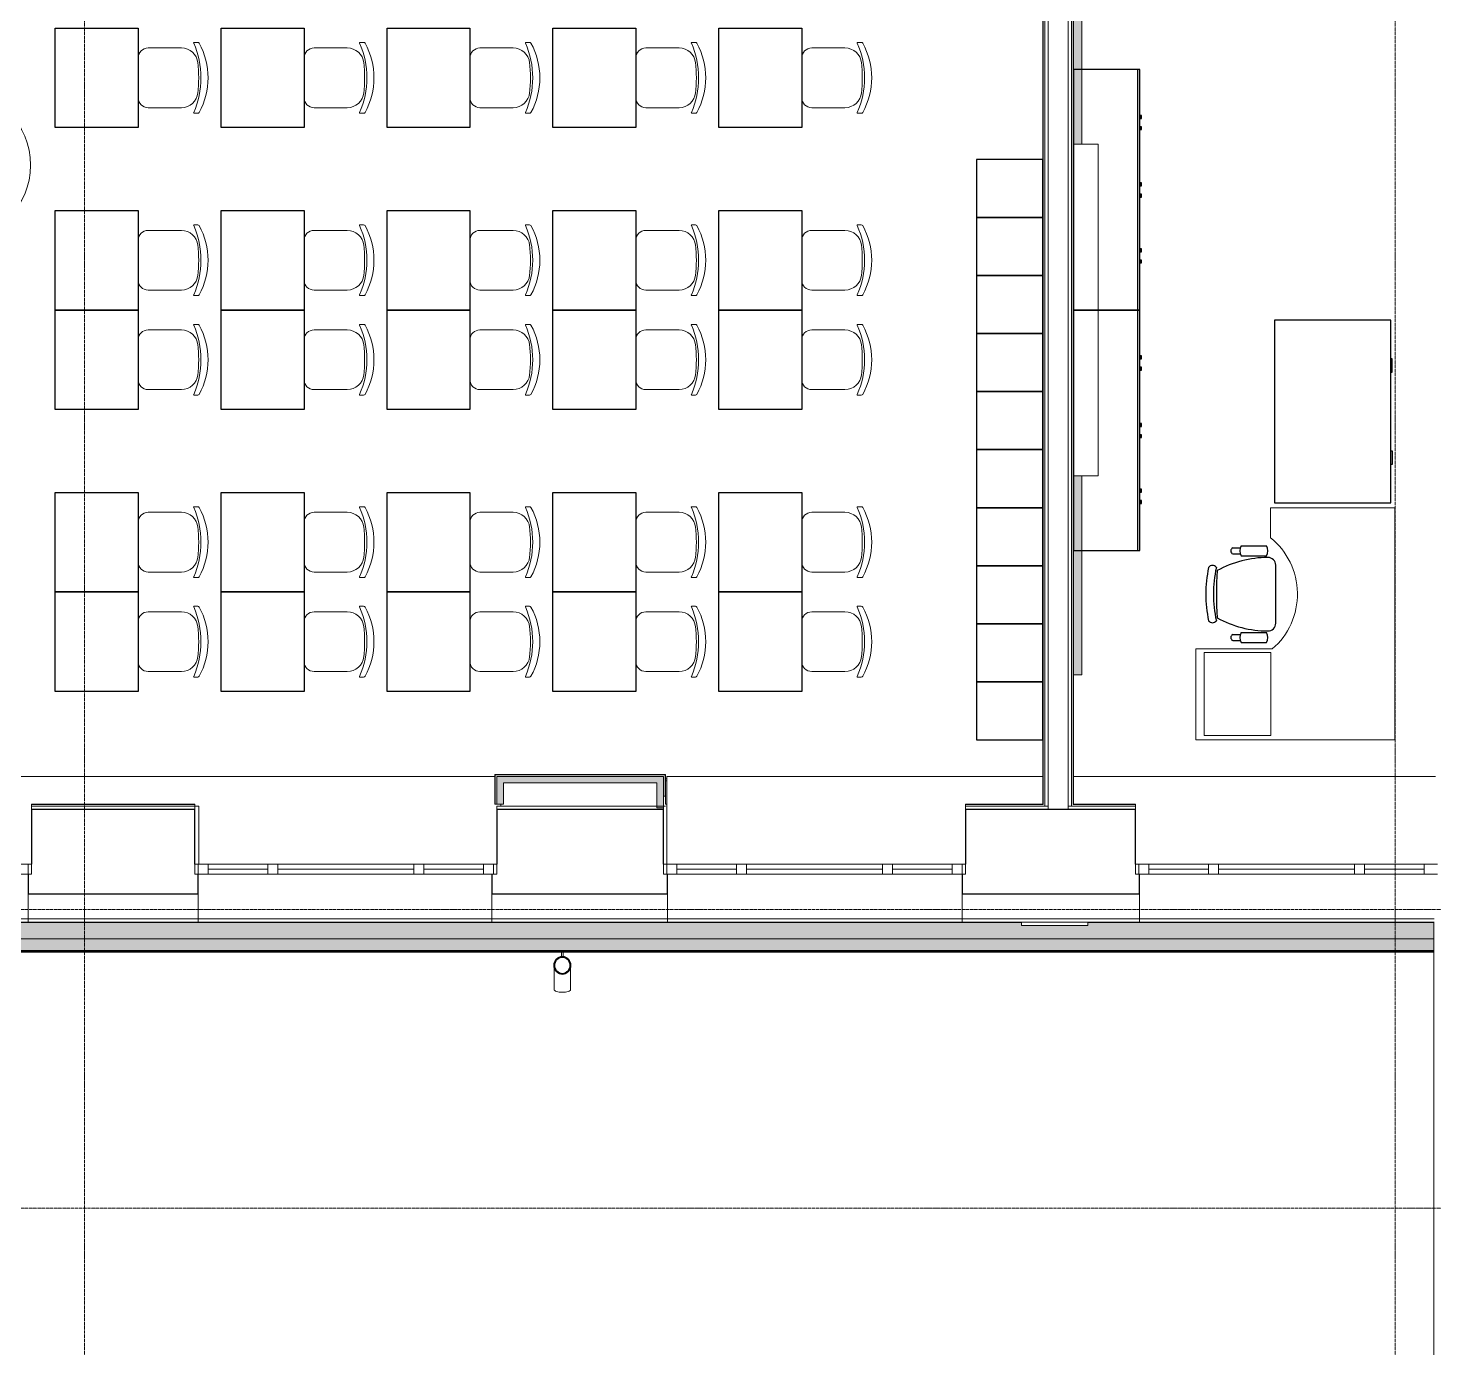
# Model space of a CAD drawing. Header units: millimetres. Extents: x -42533 to 645315, y 3457 to 82611.
# Drawn here: x 160149 to 168623, y 30647 to 38606 of the extents above; entities that cross this region are included whole.
import ezdxf

# ---------------------------------------------------------------- set-up
doc = ezdxf.new("R2010")
doc.units = ezdxf.units.MM
doc.linetypes.add('ADSK_Линия сетки', pattern=[25, 20, -2.5, 0, -2.5])
for name, color, linetype, lineweight in [('_ Окна', 7, 'Continuous', 9), ('Обобщенные модели', 7, 'Continuous', 18), ('Ограждение', 7, 'Continuous', 9), ('Окна', 7, 'Continuous', 9), ('Оси', 253, 'Continuous', 9), ('Перекрытие', 7, 'Continuous', 18), ('Стены внутренние', 7, 'Continuous', 18), ('Стены наружные', 7, 'Continuous', 18), ('Стены несущие', 7, 'Continuous', 30), ('Стены отделка', 7, 'Continuous', 30), ('Стены перегородки', 7, 'Continuous', 30), ('Стены штриховка', 7, 'Continuous', 9), ('ТХ', 5, 'Continuous', 0), ('ШТРИХОВКА', 252, 'Continuous', 15)]:
    doc.layers.add(name, color=color, linetype=linetype, lineweight=lineweight)
doc.layers.add('Линии', color=7, linetype='Continuous', lineweight=9, true_color=0x00a600)
doc.layers.add('ЭОМ_Лотки рабочие', color=5, linetype='Continuous')

# ---------------------------------------------------------------- blocks, each defined once
blk = doc.blocks.new('Стул ученич штабелир №5-7')
at = {"color": 0, "linetype": 'ByBlock', "lineweight": -2}
for p, q in [((-120.1, 0), (120.1, 0)), ((-120.1, 0), (120.1, 0)), ((-179.9, -60), (-179.9, -260.3)), ((-179.9, -60), (-179.9, -260.3)), ((180.1, -60), (180.1, -260.3)), ((180.1, -60), (180.1, -260.3)), ((-213.4, -359), (-213.4, -337.3)), ((-213.4, -359), (-213.4, -337.3)), ((213.6, -359), (213.6, -337.3)), ((213.6, -359), (213.6, -337.3))]:
    blk.add_line(p, q, dxfattribs=at)
for centre, radius, start, end in [((-119.9, -60), 60, 90, 180), ((-119.9, -60), 60, 90, 180), ((120.1, -60), 60, 0, 90), ((120.1, -60), 60, 0, 90), ((-210.4, -337.3), 3, 63.89783, 180), ((-210.4, -337.3), 3, 63.89783, 180), ((0.1, 142.3), 520.8, 246.31951, 293.68049), ((0.1, 142.3), 520.8, 246.31951, 293.68049), ((-79.9, -260.3), 100, 180, 264.25844), ((-79.9, -260.3), 100, 180, 264.25844), ((80.1, -260.3), 100, 275.74156, 0), ((80.1, -260.3), 100, 275.74156, 0), ((210.6, -337.3), 3, 0, 116.10217), ((210.6, -337.3), 3, 0, 116.10217), ((-203.4, -359), 10, 180, 238.06825), ((-203.4, -359), 10, 180, 238.06825), ((0.1, 9), 430.5, 240.99166, 299.00834), ((0.1, 9), 430.5, 240.99166, 299.00834), ((0.1, 435.5), 800.4, 263.24698, 276.75302), ((0.1, 435.5), 800.4, 263.24698, 276.75302), ((203.6, -359), 10, 301.93175, 0), ((203.6, -359), 10, 301.93175, 0)]:
    blk.add_arc(centre, radius, start, end, dxfattribs=at)
blk = doc.blocks.new('Тх 2 этаж')
at = {"lineweight": 0, "true_color": 0x939598}
h = blk.add_hatch(color=252, dxfattribs=at)
h.dxf.hatch_style = 1
h.paths.add_polyline_path([(22486, 5623.8), (22536, 5623.8), (22536, 4423.8), (22486, 4423.8)])
h = blk.add_hatch(color=252, dxfattribs=at)
h.dxf.hatch_style = 1
h.paths.add_polyline_path([(22486, 2423.8), (22536, 2423.8), (22536, 1223.8), (22486, 1223.8)])
at = {"color": 252, "linetype": 'Continuous', "true_color": 0x939598}
for p, q in [((22874, 3423.8), (22874, 4873.8)), ((22874, 1973.8), (22874, 3423.8)), ((23446.7, 1989.7), (23492.3, 1989.6)), ((23446.8, 1952.9), (23492.5, 1952.9)), ((23498.1, 2001.7), (23649.3, 2001.7)), ((23498.1, 1941.5), (23649.3, 1941.5)), ((23705.6, 1535), (23705.6, 1885.2)), ((23446.8, 1467.2), (23492.5, 1467.2)), ((23498.1, 1478.7), (23649.3, 1478.7)), ((23446.7, 1430.5), (23492.3, 1430.5)), ((23498.1, 1418.5), (23649.3, 1418.5))]:
    blk.add_line(p, q, dxfattribs=at)
at = {"color": 252, "linetype": 'Continuous', "lineweight": 5, "true_color": 0x939598}
for p, q in [((24424, 2231.8), (23674, 2231.8)), ((24424, 2231.8), (23674, 2231.8)), ((23674, 2231.8), (23674, 2050.9)), ((24424, 2231.8), (24424, 831.8)), ((24424, 831.8), (24424, 2231.8)), ((23224, 831.8), (23224, 1379.7)), ((23685, 1379.7), (23224, 1379.7)), ((24424, 831.8), (23224, 831.8))]:
    blk.add_line(p, q, dxfattribs=at)
at = {"color": 252, "lineweight": 0, "true_color": 0x939598}
for points in [[(22486, 5623.8), (22536, 5623.8), (22536, 4423.8), (22486, 4423.8), (22486, 5623.8)], [(22486, 2423.8), (22536, 2423.8), (22536, 1223.8), (22486, 1223.8), (22486, 2423.8)]]:
    blk.add_lwpolyline(points, dxfattribs=at)
at = {"color": 252, "true_color": 0x939598}
for points in [[(16848.4, 5123.8), (16848.4, 4523.8), (16348.4, 4523.8), (16348.4, 5123.8)], [(17848.4, 5123.8), (17848.4, 4523.8), (17348.4, 4523.8), (17348.4, 5123.8)], [(18848.4, 5123.8), (18848.4, 4523.8), (18348.4, 4523.8), (18348.4, 5123.8)], [(19848.4, 5123.8), (19848.4, 4523.8), (19348.4, 4523.8), (19348.4, 5123.8)], [(20848.4, 5123.8), (20848.4, 4523.8), (20348.4, 4523.8), (20348.4, 5123.8)], [(16848.4, 4023.8), (16848.4, 3423.8), (16348.4, 3423.8), (16348.4, 4023.8)], [(17848.4, 4023.8), (17848.4, 3423.8), (17348.4, 3423.8), (17348.4, 4023.8)], [(18848.4, 4023.8), (18848.4, 3423.8), (18348.4, 3423.8), (18348.4, 4023.8)], [(19848.4, 4023.8), (19848.4, 3423.8), (19348.4, 3423.8), (19348.4, 4023.8)], [(20848.4, 4023.8), (20848.4, 3423.8), (20348.4, 3423.8), (20348.4, 4023.8)], [(16848.4, 3423.8), (16848.4, 2823.8), (16348.4, 2823.8), (16348.4, 3423.8)], [(17848.4, 3423.8), (17848.4, 2823.8), (17348.4, 2823.8), (17348.4, 3423.8)], [(18848.4, 3423.8), (18848.4, 2823.8), (18348.4, 2823.8), (18348.4, 3423.8)], [(19848.4, 3423.8), (19848.4, 2823.8), (19348.4, 2823.8), (19348.4, 3423.8)], [(20848.4, 3423.8), (20848.4, 2823.8), (20348.4, 2823.8), (20348.4, 3423.8)], [(16848.4, 2323.8), (16848.4, 1723.8), (16348.4, 1723.8), (16348.4, 2323.8)], [(17848.4, 2323.8), (17848.4, 1723.8), (17348.4, 1723.8), (17348.4, 2323.8)], [(18848.4, 2323.8), (18848.4, 1723.8), (18348.4, 1723.8), (18348.4, 2323.8)], [(19848.4, 2323.8), (19848.4, 1723.8), (19348.4, 1723.8), (19348.4, 2323.8)], [(20848.4, 2323.8), (20848.4, 1723.8), (20348.4, 1723.8), (20348.4, 2323.8)], [(16848.4, 1723.8), (16848.4, 1123.8), (16348.4, 1123.8), (16348.4, 1723.8)], [(17848.4, 1723.8), (17848.4, 1123.8), (17348.4, 1123.8), (17348.4, 1723.8)], [(18848.4, 1723.8), (18848.4, 1123.8), (18348.4, 1123.8), (18348.4, 1723.8)], [(19848.4, 1723.8), (19848.4, 1123.8), (19348.4, 1123.8), (19348.4, 1723.8)], [(20848.4, 1723.8), (20848.4, 1123.8), (20348.4, 1123.8), (20348.4, 1723.8)]]:
    blk.add_lwpolyline(points, close=True, dxfattribs=at)
at = {"color": 252, "linetype": 'Continuous', "true_color": 0x939598}
for points in [[(22486, 3423.8), (22886, 3423.8), (22886, 4873.8), (22486, 4873.8)], [(22886, 4596.7), (22886, 4579.3), (22896.2, 4579.3), (22896.2, 4596.7)], [(22886, 4529), (22886, 4511.6), (22896.2, 4511.6), (22896.2, 4529)], [(22886, 4189.7), (22886, 4172.3), (22896.2, 4172.3), (22896.2, 4189.7)], [(22886, 4122), (22886, 4104.6), (22896.2, 4104.6), (22896.2, 4122)], [(22886, 3792.8), (22886, 3775.4), (22896.2, 3775.4), (22896.2, 3792.8)], [(22886, 3725.1), (22886, 3707.7), (22896.2, 3707.7), (22896.2, 3725.1)], [(22486, 1973.8), (22886, 1973.8), (22886, 3423.8), (22486, 3423.8)], [(24399, 2261.8), (24399, 3361.8), (23699, 3361.8), (23699, 2261.8)], [(22886, 3146.7), (22886, 3129.3), (22896.2, 3129.3), (22896.2, 3146.7)], [(22886, 3079), (22886, 3061.6), (22896.2, 3061.6), (22896.2, 3079)], [(22886, 2739.7), (22886, 2722.3), (22896.2, 2722.3), (22896.2, 2739.7)], [(22886, 2672), (22886, 2654.6), (22896.2, 2654.6), (22896.2, 2672)], [(22886, 2342.8), (22886, 2325.4), (22896.2, 2325.4), (22896.2, 2342.8)], [(22886, 2275.1), (22886, 2257.7), (22896.2, 2257.7), (22896.2, 2275.1)]]:
    blk.add_lwpolyline(points, close=True, dxfattribs=at)
at = {"color": 252, "linetype": 'Continuous', "lineweight": 5, "true_color": 0x939598}
for points in [[(22636, 4423.8), (22636, 2423.8), (22486, 2423.8), (22486, 4423.8)], [(23275.2, 858.2), (23275.2, 1358.2), (23675.2, 1358.2), (23675.2, 858.2)]]:
    blk.add_lwpolyline(points, close=True, dxfattribs=at)
at = {"color": 252, "true_color": 0x939598}
for points in [[(21902, 4331.8), (21902, 3981.8), (22302, 3981.8), (22302, 4331.8), (21902, 4331.8)], [(21902, 3981.8), (21902, 3631.8), (22302, 3631.8), (22302, 3981.8), (21902, 3981.8)], [(21902, 3631.8), (21902, 3281.8), (22302, 3281.8), (22302, 3631.8), (21902, 3631.8)], [(21902, 3281.8), (21902, 2931.8), (22302, 2931.8), (22302, 3281.8), (21902, 3281.8)], [(21902, 2931.8), (21902, 2581.8), (22302, 2581.8), (22302, 2931.8), (21902, 2931.8)], [(21902, 2581.8), (21902, 2231.8), (22302, 2231.8), (22302, 2581.8), (21902, 2581.8)], [(21902, 2231.8), (21902, 1881.8), (22302, 1881.8), (22302, 2231.8), (21902, 2231.8)], [(21902, 1881.8), (21902, 1531.8), (22302, 1531.8), (22302, 1881.8), (21902, 1881.8)], [(21902, 1531.8), (21902, 1181.8), (22302, 1181.8), (22302, 1531.8), (21902, 1531.8)], [(21902, 1181.8), (21902, 831.8), (22302, 831.8), (22302, 1181.8), (21902, 1181.8)]]:
    blk.add_lwpolyline(points, dxfattribs=at)
at = {"color": 252, "linetype": 'Continuous', "true_color": 0x939598}
for points in [[(24399, 3048.5), (24408, 3048.5), (24408, 3130.3), (24399, 3130.3)], [(24399, 2575), (24408, 2575), (24408, 2493.2), (24399, 2493.2)]]:
    blk.add_lwpolyline(points, dxfattribs=at)
at = {"color": 252, "linetype": 'Continuous', "lineweight": 5, "true_color": 0x939598}
blk.add_arc((23399.6, 1710.7), 437, 310.76329, 51.11011, dxfattribs=at)
at = {"color": 252, "linetype": 'Continuous', "true_color": 0x939598}
for centre, radius, start, end in [((23455.2, 1971.3), 20.2, 114.89545, 245.33537), ((23548.2, 1971.6), 58.4, 148.95101, 211.04877), ((23599.3, 1971.6), 58.4, 328.95097, 31.04877), ((24031.3, 1710.8), 747.5, 167.60199, 192.39777), ((23324.4, 1855.4), 28.1, 34.29007, 145.70964), ((24077.7, 1710.8), 747.5, 167.60199, 192.39777), ((23657.1, 1306.7), 624.5, 89.87797, 119.10589), ((23660.2, 1885.7), 45.4, 359.25187, 92.18664), ((25109.6, 1710.8), 1761.9, 175.39382, 184.65462), ((23324.4, 1566.1), 28.1, 214.29147, 325.70827), ((23657.1, 2113.5), 624.5, 240.90677, 270.12147), ((23660.2, 1534.4), 45.4, 267.81347, 0.74787), ((23455.3, 1448.9), 20.2, 114.89545, 245.33537), ((23548.2, 1448.6), 58.4, 148.95098, 211.04877), ((23599.3, 1448.6), 58.4, 328.95097, 31.04877)]:
    blk.add_arc(centre, radius, start, end, dxfattribs=at)
at = {"layer": 'ТХ', "color": 252, "lineweight": 0, "true_color": 0x939598, "rotation": 90}
for p in [(16848.4, 4823.8), (17848.4, 4823.8), (18848.4, 4823.8), (19848.4, 4823.8), (20848.4, 4823.8), (16848.4, 3723.8), (17848.4, 3723.8), (18848.4, 3723.8), (19848.4, 3723.8), (20848.4, 3723.8), (16848.4, 3123.8), (17848.4, 3123.8), (18848.4, 3123.8), (19848.4, 3123.8), (20848.4, 3123.8), (16848.4, 2023.8), (17848.4, 2023.8), (18848.4, 2023.8), (19848.4, 2023.8), (20848.4, 2023.8), (16848.4, 1423.8), (17848.4, 1423.8), (18848.4, 1423.8), (19848.4, 1423.8), (20848.4, 1423.8)]:
    blk.add_blockref('Стул ученич штабелир №5-7', p, dxfattribs=at)
blk = doc.blocks.new('План 2 этажа')
at = {"layer": 'Ограждение', "transparency": 33554432}
for points in [[(18929.082, 1877.335), (18968.77, 1877.335), (18968.77, 2055.931), (16884.555, 2055.931), (16884.555, 2036.931), (16484.555, 2036.931), (16484.555, 2055.931), (8535.492, 2055.931), (8714.088, 1877.335), (18667.361, 1877.335)], [(18929.082, 1877.133), (18968.77, 1877.335), (18968.77, 1881.302), (8710.121, 1881.302), (8714.29, 1877.133), (18667.361, 1877.133)]]:
    blk.add_hatch(color=8, dxfattribs=at).paths.add_polyline_path(points)
at = {"layer": 'Стены внутренние'}
for points in [[(13360.496, 2768.931), (13360.496, 2936.931), (13320.496, 2936.931), (13320.496, 2768.931)], [(13956.381, 2896.931), (14325.501, 2896.931), (14325.501, 2936.931), (13360.496, 2936.931), (13360.496, 2896.931), (13432.939, 2896.931)], [(14285.501, 2746.931), (14325.501, 2746.931), (14325.501, 2896.931), (14285.501, 2896.931)]]:
    blk.add_hatch(color=8, dxfattribs=at).paths.add_polyline_path(points)
at = {"layer": '_ Окна', "color": 8, "lineweight": 18}
for p, q in [((10435.497, 2406.931), (10515.497, 2406.931)), ((10515.497, 2406.931), (10515.497, 2346.931)), ((11580.496, 2406.931), (11500.496, 2406.931)), ((11500.496, 2406.931), (11500.496, 2346.931)), ((11580.496, 2346.931), (11580.496, 2406.931)), ((11940.496, 2346.931), (11940.496, 2406.931)), ((11940.496, 2406.931), (12000.496, 2406.931)), ((12000.496, 2406.931), (12000.496, 2346.931)), ((12820.496, 2346.931), (12820.496, 2406.931)), ((12820.496, 2406.931), (12880.496, 2406.931)), ((12880.496, 2406.931), (12880.496, 2346.931)), ((13240.496, 2346.931), (13240.496, 2406.931)), ((13240.496, 2406.931), (13320.496, 2406.931)), ((13320.496, 2406.931), (13320.496, 2346.931)), ((14405.501, 2406.931), (14325.501, 2406.931)), ((14325.501, 2406.931), (14325.501, 2346.931)), ((14405.501, 2346.931), (14405.501, 2406.931)), ((14765.501, 2346.931), (14765.501, 2406.931)), ((14765.501, 2406.931), (14825.501, 2406.931)), ((14825.501, 2406.931), (14825.501, 2346.931)), ((15645.501, 2346.931), (15645.501, 2406.931)), ((15645.501, 2406.931), (15705.501, 2406.931)), ((15705.501, 2406.931), (15705.501, 2346.931)), ((16065.501, 2346.931), (16065.501, 2406.931)), ((16065.501, 2406.931), (16145.501, 2406.931)), ((16145.501, 2406.931), (16145.501, 2346.931)), ((17250.497, 2406.931), (17170.497, 2406.931)), ((17170.497, 2406.931), (17170.497, 2346.931)), ((17250.497, 2346.931), (17250.497, 2406.931)), ((17610.497, 2346.931), (17610.497, 2406.931)), ((17610.497, 2406.931), (17670.497, 2406.931)), ((17670.497, 2406.931), (17670.497, 2346.931)), ((18490.497, 2346.931), (18490.497, 2406.931)), ((18490.497, 2406.931), (18550.497, 2406.931)), ((18550.497, 2406.931), (18550.497, 2346.931)), ((18910.497, 2346.931), (18910.497, 2406.931)), ((18910.497, 2406.931), (18990.497, 2406.931)), ((10515.497, 2346.931), (10435.497, 2346.931)), ((11500.496, 2346.931), (11580.496, 2346.931)), ((12000.496, 2346.931), (11940.496, 2346.931)), ((12880.496, 2346.931), (12820.496, 2346.931)), ((13320.496, 2346.931), (13240.496, 2346.931)), ((14325.501, 2346.931), (14405.501, 2346.931)), ((14825.501, 2346.931), (14765.501, 2346.931)), ((15705.501, 2346.931), (15645.501, 2346.931)), ((16145.501, 2346.931), (16065.501, 2346.931)), ((17170.497, 2346.931), (17250.497, 2346.931)), ((17670.497, 2346.931), (17610.497, 2346.931)), ((18550.497, 2346.931), (18490.497, 2346.931)), ((18990.497, 2346.931), (18910.497, 2346.931))]:
    blk.add_line(p, q, dxfattribs=at)
at = {"layer": '_ Окна', "color": 8}
for p, q in [((10495.497, 2406.931), (10495.497, 2346.931)), ((11520.496, 2406.931), (11520.496, 2346.931)), ((11940.496, 2376.931), (11580.496, 2376.931)), ((12820.496, 2376.931), (12000.496, 2376.931)), ((13240.496, 2376.931), (12880.496, 2376.931)), ((13300.496, 2406.931), (13300.496, 2346.931)), ((14345.501, 2406.931), (14345.501, 2346.931)), ((14765.501, 2376.931), (14405.501, 2376.931)), ((15645.501, 2376.931), (14825.501, 2376.931)), ((16065.501, 2376.931), (15705.501, 2376.931)), ((16125.501, 2406.931), (16125.501, 2346.931)), ((17190.497, 2406.931), (17190.497, 2346.931)), ((17610.497, 2376.931), (17250.497, 2376.931)), ((18490.497, 2376.931), (17670.497, 2376.931)), ((18910.497, 2376.931), (18550.497, 2376.931))]:
    blk.add_line(p, q, dxfattribs=at)
at = {"layer": 'Линии', "color": 8}
blk.add_circle((10060.178, 6623.044), 450, dxfattribs=at)
at = {"layer": 'Обобщенные модели', "color": 8}
for p, q in [((13710.918, 1886.931), (13710.918, 1882.517)), ((13710.918, 1882.517), (13710.918, 1881.302)), ((13710.918, 1880.634), (13710.918, 1878.885)), ((13710.918, 1877.133), (13710.918, 1847.79)), ((13720.918, 1882.517), (13720.918, 1886.931)), ((13720.918, 1881.302), (13720.918, 1882.517)), ((13720.918, 1878.885), (13720.918, 1880.634)), ((13720.918, 1847.79), (13720.918, 1877.133)), ((13665.918, 1693.284), (13665.918, 1650.78)), ((13765.918, 1650.78), (13765.918, 1693.284))]:
    blk.add_line(p, q, dxfattribs=at)
at = {"layer": 'Обобщенные модели', "color": 8, "flags": 128}
for points in [[(13665.918, 1693.284), (13665.918, 1698.951), (13665.918, 1704.536), (13665.918, 1710.028), (13665.918, 1715.42), (13665.918, 1720.702), (13665.918, 1725.865), (13665.918, 1730.903), (13665.918, 1735.806), (13665.918, 1740.567), (13665.918, 1745.179), (13665.918, 1749.633), (13665.918, 1753.922), (13665.918, 1758.041), (13665.918, 1761.982), (13665.918, 1765.739), (13665.918, 1769.305), (13665.918, 1772.676), (13665.918, 1775.846), (13665.918, 1778.81), (13665.918, 1781.562), (13665.918, 1783.914)], [(13765.918, 1783.914), (13765.918, 1782.644), (13765.918, 1779.98), (13765.918, 1777.104), (13765.918, 1774.019), (13765.918, 1770.732), (13765.918, 1767.246), (13765.918, 1763.567), (13765.918, 1759.702), (13765.918, 1755.657), (13765.918, 1751.437), (13765.918, 1747.051), (13765.918, 1742.504), (13765.918, 1737.804), (13765.918, 1732.959), (13765.918, 1727.977), (13765.918, 1722.864), (13765.918, 1717.63), (13765.918, 1712.284), (13765.918, 1706.832), (13765.918, 1701.285), (13765.918, 1695.651), (13765.918, 1693.284)]]:
    blk.add_lwpolyline(points, dxfattribs=at)
at = {"layer": 'Обобщенные модели', "color": 8}
for start, end in [(90, 270), (270, 90)]:
    blk.add_arc((13715.918, 1796.931), 52, start, end, dxfattribs=at)
at = {"layer": 'Обобщенные модели', "color": 8, "lineweight": 40}
for start, end in [(90, 270), (270, 90)]:
    blk.add_arc((13715.918, 1796.931), 50, start, end, dxfattribs=at)
at = {"layer": 'Обобщенные модели', "color": 8}
for start_param, end_param in [(3.14159265, 4.71238898), (4.71238898, 6.28318531)]:
    blk.add_ellipse((13715.918, 1650.78), major_axis=(50, 0), ratio=0.30901699, start_param=start_param, end_param=end_param, dxfattribs=at)
at = {"layer": 'Ограждение', "color": 8}
for p, q in [((16484.555, 2055.931), (8535.492, 2055.931)), ((16484.555, 2055.931), (8535.492, 2055.931)), ((8719.497, 2056.931), (10495.497, 2056.931)), ((10495.497, 2056.931), (8719.497, 2056.931)), ((11519.496, 2056.931), (13290.496, 2056.931)), ((13290.496, 2056.931), (11519.496, 2056.931)), ((14349.501, 2056.931), (16125.501, 2056.931)), ((16125.501, 2056.931), (14349.501, 2056.931)), ((18968.9, 2055.931), (16884.555, 2055.931)), ((18968.9, 2055.931), (16884.555, 2055.931)), ((17194.497, 2056.931), (18968.77, 2056.931)), ((18968.77, 2056.931), (17194.497, 2056.931)), ((18968.77, 1882.517), (8708.906, 1882.517)), ((18968.77, 1881.302), (8710.121, 1881.302)), ((18968.77, 1880.976), (8710.447, 1880.976)), ((18968.77, 1880.634), (8710.789, 1880.634)), ((18968.77, 1878.885), (8712.538, 1878.885)), ((18968.77, 1878.608), (8712.815, 1878.608)), ((18968.77, 1878.415), (8713.008, 1878.415)), ((18968.77, 1878.287), (8713.136, 1878.287)), ((18968.77, 1877.335), (8714.088, 1877.335)), ((18968.77, 1877.133), (8714.29, 1877.133))]:
    blk.add_line(p, q, dxfattribs=at)
at = {"layer": 'Окна', "color": 8}
for p, q in [((10515.497, 2406.931), (10435.497, 2406.931)), ((10515.497, 2346.931), (10515.497, 2406.931)), ((11580.496, 2406.931), (11500.496, 2406.931)), ((11500.496, 2406.931), (11500.496, 2346.931)), ((11580.496, 2406.931), (11940.496, 2406.931)), ((12000.496, 2406.931), (11940.496, 2406.931)), ((12000.496, 2406.931), (12820.496, 2406.931)), ((12880.496, 2406.931), (12820.496, 2406.931)), ((12880.496, 2406.931), (13240.496, 2406.931)), ((13320.496, 2406.931), (13240.496, 2406.931)), ((13320.496, 2346.931), (13320.496, 2406.931)), ((14405.501, 2406.931), (14325.501, 2406.931)), ((14325.501, 2406.931), (14325.501, 2346.931)), ((14405.501, 2406.931), (14765.501, 2406.931)), ((14825.501, 2406.931), (14765.501, 2406.931)), ((14825.501, 2406.931), (15645.501, 2406.931)), ((15705.501, 2406.931), (15645.501, 2406.931)), ((15705.501, 2406.931), (16065.501, 2406.931)), ((16145.501, 2406.931), (16065.501, 2406.931)), ((16145.501, 2346.931), (16145.501, 2406.931)), ((17250.497, 2406.931), (17170.497, 2406.931)), ((17170.497, 2406.931), (17170.497, 2346.931)), ((17250.497, 2406.931), (17610.497, 2406.931)), ((17670.497, 2406.931), (17610.497, 2406.931)), ((17670.497, 2406.931), (18490.497, 2406.931)), ((18550.497, 2406.931), (18490.497, 2406.931)), ((18550.497, 2406.931), (18910.497, 2406.931)), ((18990.497, 2406.931), (18910.497, 2406.931)), ((10435.497, 2346.931), (10515.497, 2346.931)), ((11500.496, 2346.931), (11580.496, 2346.931)), ((11940.496, 2346.931), (11580.496, 2346.931)), ((11940.496, 2346.931), (12000.496, 2346.931)), ((12820.496, 2346.931), (12000.496, 2346.931)), ((12820.496, 2346.931), (12880.496, 2346.931)), ((13240.496, 2346.931), (12880.496, 2346.931)), ((13240.496, 2346.931), (13320.496, 2346.931)), ((14325.501, 2346.931), (14405.501, 2346.931)), ((14765.501, 2346.931), (14405.501, 2346.931)), ((14765.501, 2346.931), (14825.501, 2346.931)), ((15645.501, 2346.931), (14825.501, 2346.931)), ((15645.501, 2346.931), (15705.501, 2346.931)), ((16065.501, 2346.931), (15705.501, 2346.931)), ((16065.501, 2346.931), (16145.501, 2346.931)), ((17170.497, 2346.931), (17250.497, 2346.931)), ((17610.497, 2346.931), (17250.497, 2346.931)), ((17610.497, 2346.931), (17670.497, 2346.931)), ((18490.497, 2346.931), (17670.497, 2346.931)), ((18490.497, 2346.931), (18550.497, 2346.931)), ((18910.497, 2346.931), (18550.497, 2346.931)), ((18910.497, 2346.931), (18990.497, 2346.931))]:
    blk.add_line(p, q, dxfattribs=at)
at = {"layer": 'Оси', "color": 8, "linetype": 'ADSK_Линия сетки'}
for p, q in [((10835.923, -4690.674), (10835.923, 22196.433)), ((18735.923, -4690.674), (18735.923, 21446.28)), ((-9428.371, 2133.7), (43381.868, 2133.7)), ((-9428.371, 333.7), (50898.627, 333.7))]:
    blk.add_line(p, q, dxfattribs=at)
at = {"layer": 'Перекрытие', "color": 8}
for p, q in [((13308.496, 2936.931), (8707.497, 2936.931)), ((16612.555, 2936.931), (14345.365, 2936.931)), ((14345.365, 2936.931), (14345.365, 2406.931)), ((18978.61, 2936.931), (16796.555, 2936.931)), ((11500.496, 2756.931), (11525.367, 2756.931)), ((11525.367, 2756.931), (11525.367, 2406.931)), ((13345.367, 2756.931), (13345.367, 2768.931)), ((17170.497, 2756.931), (17170.497, 2736.931)), ((18970.497, 2056.931), (18968.77, 2056.931)), ((18968.77, 2056.931), (18968.77, -2226.854))]:
    blk.add_line(p, q, dxfattribs=at)
at = {"layer": 'Стены внутренние', "color": 8}
for p, q in [((14337.501, 2922.773), (14345.365, 2922.773)), ((14345.365, 2910.773), (14337.501, 2910.773)), ((14325.501, 2756.931), (14337.501, 2756.931))]:
    blk.add_line(p, q, dxfattribs=at)
at = {"layer": 'Стены наружные', "color": 8}
for p, q in [((14337.501, 2816.931), (14337.501, 2768.931)), ((14337.501, 2768.931), (14345.365, 2768.931)), ((10495.497, 2076.931), (8720.497, 2076.931)), ((13290.496, 2076.931), (11520.496, 2076.931)), ((16125.501, 2076.931), (14350.501, 2076.931)), ((18970.497, 2076.931), (17195.497, 2076.931)), ((18968.77, 1956.931), (8535.492, 1956.931)), ((18968.77, 1886.931), (8535.492, 1886.931))]:
    blk.add_line(p, q, dxfattribs=at)
at = {"layer": 'Стены несущие', "color": 8}
for p, q in [((10515.497, 2736.931), (10515.497, 2406.931)), ((11500.496, 2736.931), (10515.497, 2736.931)), ((11500.496, 2406.931), (11500.496, 2736.931)), ((13320.496, 2736.931), (13320.496, 2406.931)), ((14325.501, 2736.931), (13320.496, 2736.931)), ((14325.501, 2406.931), (14325.501, 2736.931)), ((16145.501, 2736.931), (16145.501, 2406.931)), ((17170.497, 2736.931), (16145.501, 2736.931)), ((17170.497, 2406.931), (17170.497, 2736.931)), ((10495.497, 2346.931), (10495.497, 2226.931)), ((11520.496, 2226.931), (11520.496, 2346.931)), ((13290.496, 2346.931), (13290.496, 2226.931)), ((14350.501, 2226.931), (14350.501, 2346.931)), ((16125.501, 2346.931), (16125.501, 2226.931)), ((17195.497, 2226.931), (17195.497, 2346.931)), ((11520.496, 2226.931), (10495.497, 2226.931)), ((14350.501, 2226.931), (13290.496, 2226.931)), ((17195.497, 2226.931), (16125.501, 2226.931))]:
    blk.add_line(p, q, dxfattribs=at)
at = {"layer": 'Стены отделка', "color": 8, "lineweight": 9}
for p, q in [((16612.555, 8654.342), (16612.555, 2768.931)), ((16624.555, 2756.931), (16624.555, 8686.342)), ((16784.555, 2756.931), (16784.555, 8666.342)), ((16796.555, 2768.931), (16796.555, 8654.342)), ((13308.496, 2948.931), (13308.496, 2768.931)), ((14335.501, 2948.931), (13310.496, 2948.931)), ((14325.501, 2936.931), (13320.496, 2936.931)), ((13320.496, 2936.931), (13320.496, 2768.931)), ((13360.496, 2896.931), (14285.501, 2896.931)), ((13360.496, 2768.931), (13360.496, 2896.931)), ((14285.501, 2896.931), (14285.501, 2746.931)), ((14325.501, 2936.931), (14325.501, 2736.931)), ((14337.501, 2816.931), (14337.501, 2946.931)), ((14325.501, 2816.931), (14337.501, 2816.931)), ((10515.497, 2768.931), (10515.497, 2736.931)), ((11500.496, 2768.931), (10515.497, 2768.931)), ((11499.496, 2756.931), (11500.496, 2756.931)), ((11500.496, 2736.931), (11500.496, 2768.931)), ((11500.496, 2736.931), (11500.496, 2736.931)), ((13308.496, 2768.931), (13360.496, 2768.931)), ((14325.501, 2756.931), (13320.496, 2756.931)), ((13320.496, 2756.931), (13320.496, 2736.931)), ((14285.501, 2746.931), (14325.501, 2746.931)), ((14325.501, 2736.931), (14325.501, 2736.931)), ((16145.501, 2768.931), (16145.501, 2736.931)), ((16612.555, 2768.931), (16145.501, 2768.931)), ((16644.555, 2756.931), (16624.555, 2756.931)), ((16794.555, 2756.931), (16764.555, 2756.931)), ((17170.497, 2768.931), (16796.555, 2768.931)), ((17169.497, 2756.931), (17170.497, 2756.931)), ((17170.497, 2756.931), (17170.497, 2768.931)), ((10495.497, 2226.931), (10495.497, 2056.931)), ((11520.496, 2226.931), (11520.496, 2226.931)), ((11520.496, 2056.931), (11520.496, 2226.931)), ((13290.496, 2226.931), (13290.496, 2056.931)), ((14350.501, 2226.931), (14350.501, 2226.931)), ((14350.501, 2056.931), (14350.501, 2226.931)), ((16125.501, 2226.931), (16125.501, 2056.931)), ((17195.497, 2226.931), (17195.497, 2226.931)), ((17195.497, 2056.931), (17195.497, 2226.931)), ((11520.496, 2076.931), (10495.497, 2076.931)), ((10495.497, 2056.931), (11520.496, 2056.931)), ((14350.501, 2076.931), (13290.496, 2076.931)), ((13290.496, 2056.931), (14350.501, 2056.931)), ((17195.497, 2076.931), (16125.501, 2076.931)), ((16125.501, 2056.931), (17195.497, 2056.931)), ((16484.555, 2056.931), (16484.555, 2036.931)), ((16484.555, 2036.931), (16884.555, 2036.931)), ((16884.555, 2036.931), (16884.555, 2056.931))]:
    blk.add_line(p, q, dxfattribs=at)
at = {"layer": 'Стены перегородки', "color": 8, "lineweight": 18}
for p, q in [((16644.555, 8686.342), (16644.555, 2736.931)), ((16764.555, 2736.931), (16764.555, 8686.342))]:
    blk.add_line(p, q, dxfattribs=at)
at = {"layer": 'Стены штриховка', "color": 8}
for p, q in [((16614.555, 8656.342), (16614.555, 2766.931)), ((16794.555, 2766.931), (16794.555, 8656.342)), ((13310.496, 2948.931), (13308.496, 2948.931)), ((13308.496, 2946.931), (14337.501, 2946.931)), ((13310.496, 2768.931), (13310.496, 2948.931)), ((14335.501, 2816.931), (14335.501, 2948.931)), ((14337.501, 2948.931), (14335.501, 2948.931)), ((14337.501, 2946.931), (14337.501, 2948.931)), ((11500.496, 2766.931), (10515.497, 2766.931)), ((10515.497, 2756.931), (11499.496, 2756.931)), ((16614.555, 2766.931), (16145.501, 2766.931)), ((16624.555, 2756.931), (16145.501, 2756.931)), ((17170.497, 2766.931), (16794.555, 2766.931)), ((17169.497, 2756.931), (16794.555, 2756.931))]:
    blk.add_line(p, q, dxfattribs=at)
at = {"layer": 'ЭОМ_Лотки рабочие'}
blk.add_blockref('Тх 2 этаж', (-5689.424, 2325.176), dxfattribs=at)

msp = doc.modelspace()

# ---------------------------------------------------------------- block references
at = {"layer": 'ШТРИХОВКА'}
msp.add_blockref('План 2 этажа', (149653.4, 31156.8), dxfattribs=at)

doc.saveas('drawing.dxf')
